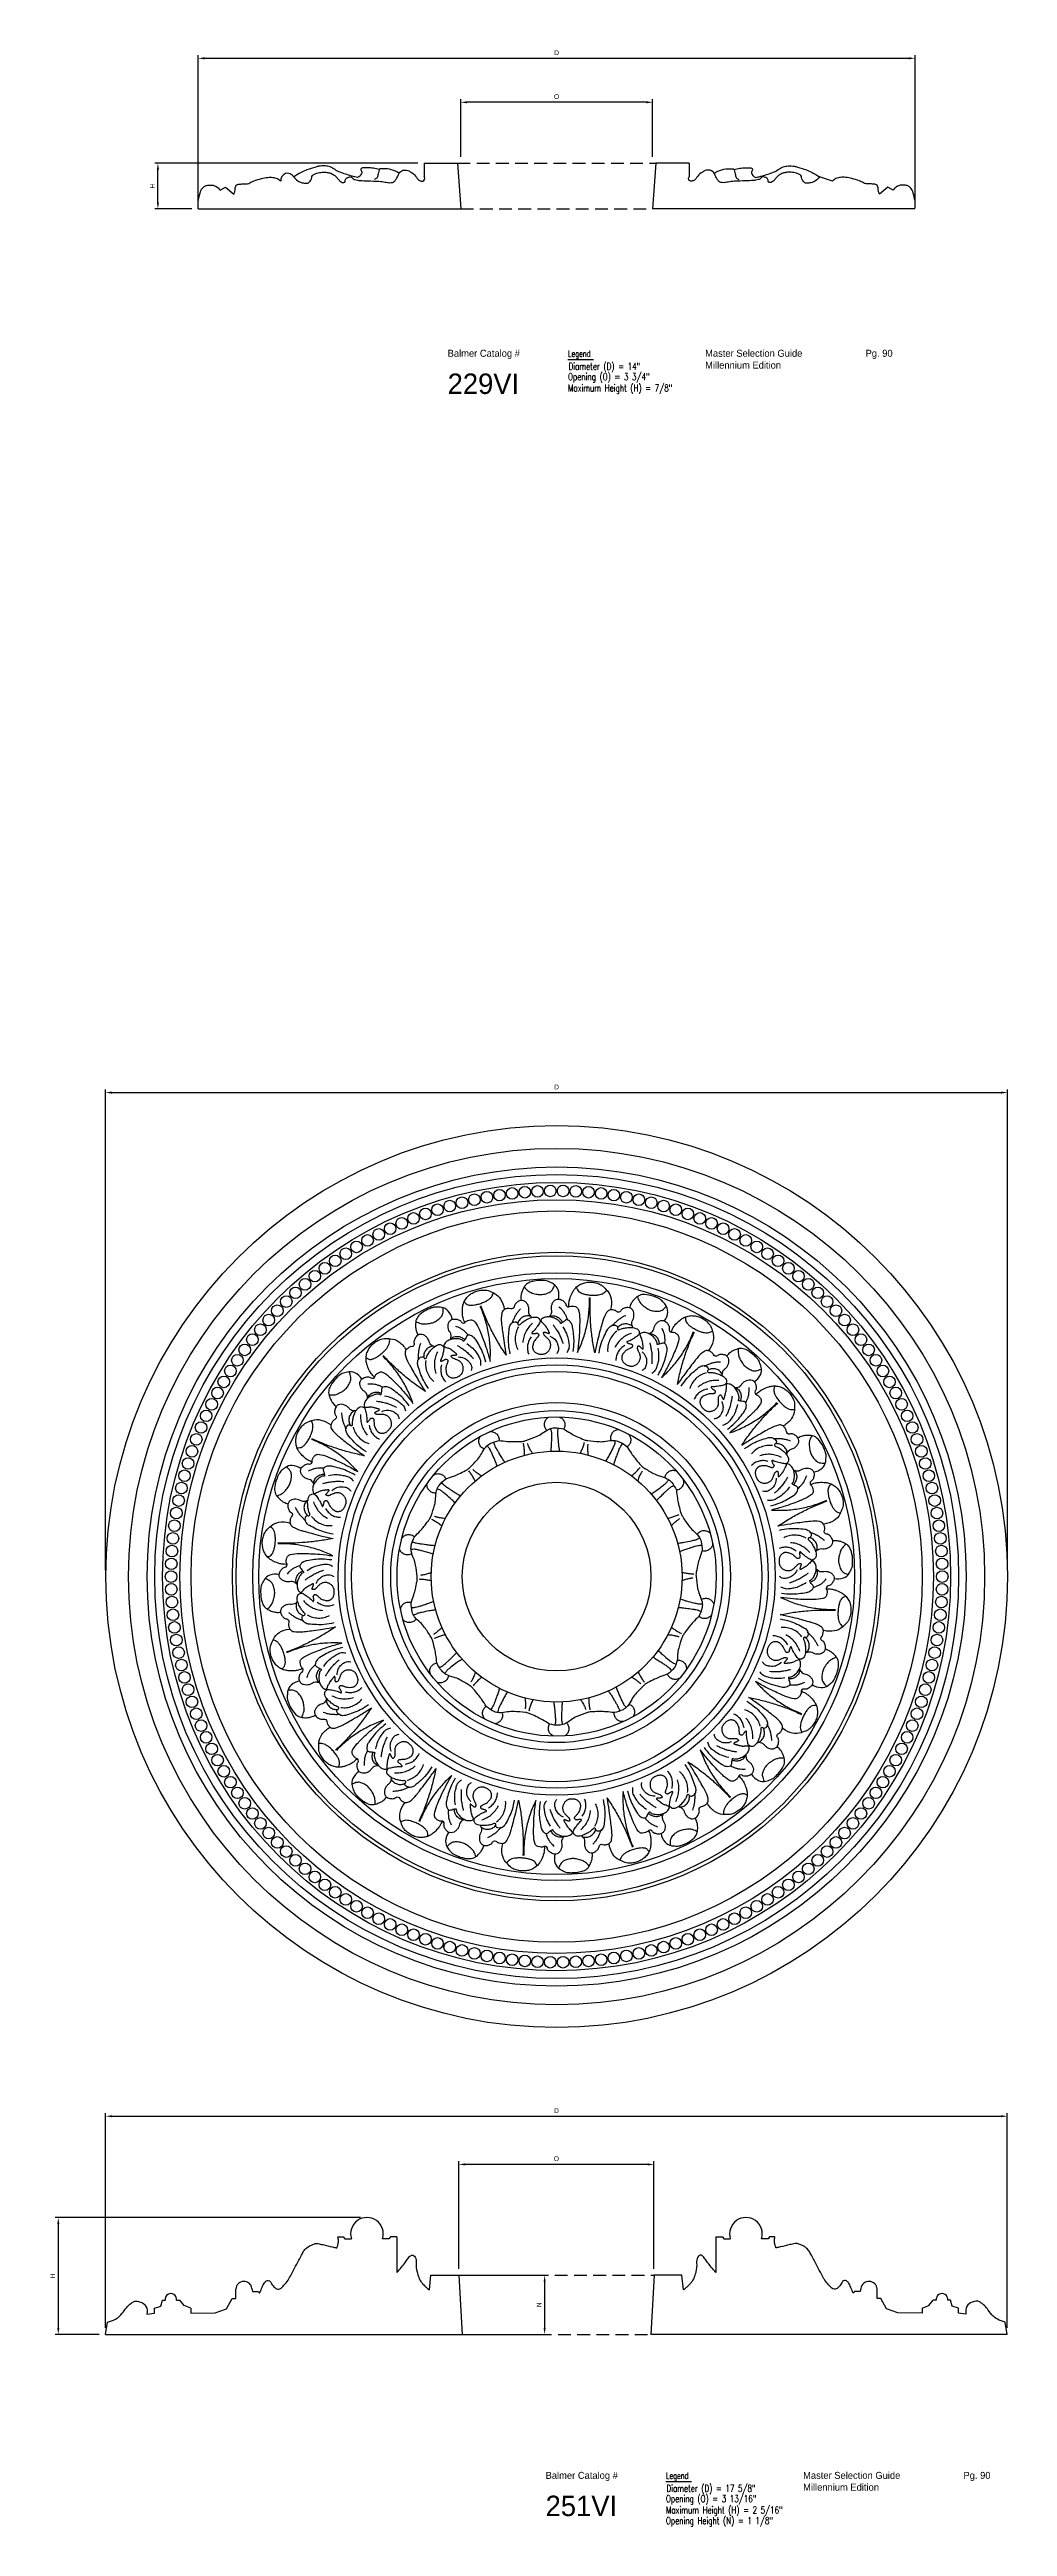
# Model space of a CAD drawing. Header units: millimetres. Extents: x 96 to 279, y 61 to 183.
# Drawn here: x 101.86 to 120.59, y 60.97 to 109.36 of the extents above; entities that cross this region are included whole.
import ezdxf

# ---------------------------------------------------------------- set-up
doc = ezdxf.new("R2010")
doc.units = ezdxf.units.MM
doc.linetypes.add('HIDDEN', pattern=[0.375, 0.25, -0.125])
doc.layers.add('DIMENSIONS', color=4, linetype='Continuous')
doc.layers.add('PART', color=7, linetype='Continuous')
doc.styles.add('GENERLNARROW', font='ROMANS.shx', dxfattribs={"width": 0.75, "height": 0.068359})
doc.styles.add('ROMANS', font='TXT')
doc.styles.get("Standard").update_dxf_attribs({"font": 'arial.ttf'})
doc.dimstyles.new('BALMER1', dxfattribs={"dimscale": 0, "dimtxt": 0.09375, "dimasz": 0.125, "dimexe": 0.0625, "dimexo": 0.125, "dimgap": 0.0625, "dimtad": 1, "dimdec": 4, "dimlfac": -1, "dimzin": 3, "dimdsep": 46, "dimlunit": 4, "dimtxsty": 'Standard', "dimcen": 0.0625, "dimdle": 0.0625, "dimclrd": 256, "dimclre": 256, "dimclrt": 256, "dimadec": 0, "dimazin": 0, "dimtfac": 0.75, "dimtdec": 4, "dimtix": 1, "dimtmove": 2, "dimatfit": 3, "dimfxl": 1, "dimtolj": 1, "dimtzin": 3, "dimarcsym": 0})

# ---------------------------------------------------------------- blocks, each defined once
blk = doc.blocks.new('BALMERLEGEND')
at = {"layer": 'DIMENSIONS', "color": 7}
blk.add_line((2.375, 1.034), (2.876, 1.034), dxfattribs=at)
at = {"layer": 'DIMENSIONS', "color": 7, "style": 'ROMANS'}
for s, p in [('Balmer Catalog #', (0.023, 1.086)), ('Master Selection Guide', (5.055, 1.086)), ('Millennium Edition', (5.055, 0.855))]:
    blk.add_text(s, height=0.1367, dxfattribs=at).set_placement(p)
at = {"layer": 'DIMENSIONS', "color": 7, "style": 'GENERLNARROW', "width": 0.75}
blk.add_text('Legend', height=0.125, dxfattribs=at).set_placement((2.375, 1.085))
for tag, p in [('DIMENSION1', (2.386, 0.833)), ('DIMENSION2', (2.375, 0.63)), ('DIMENSION3', (2.375, 0.41)), ('EXTRA', (2.375, 0.202)), ('EXTRA', (2.375, -0.006))]:
    blk.add_attdef(tag, p, '', height=0.137, dxfattribs=at)
at = {"layer": 'DIMENSIONS', "color": 7, "style": 'ROMANS'}
for tag, p, height in [('PAGE#', (8.19, 1.086), 0.137), ('CATALOG#', (0.023, 0.359), 0.4)]:
    blk.add_attdef(tag, p, '', height=height, dxfattribs=at)
blk = doc.blocks.new('*D138')
at = {"layer": 'Defpoints', "color": 0, "transparency": 16777216}
for p in [(118.779, 109.186), (104.772, 106.243), (118.779, 106.243)]:
    blk.add_point(p, dxfattribs=at)
at = {"layer": 'DIMENSIONS', "lineweight": -2, "transparency": 16777216}
for p, q in [((104.772, 106.368), (104.772, 109.249)), ((104.897, 109.186), (118.654, 109.186)), ((118.779, 106.368), (118.779, 109.249))]:
    blk.add_line(p, q, dxfattribs=at)
at = {"layer": 'DIMENSIONS', "transparency": 16777216}
for points in [[(104.897, 109.207), (104.897, 109.165), (104.772, 109.186)], [(118.654, 109.207), (118.654, 109.165), (118.779, 109.186)]]:
    blk.add_solid(points, dxfattribs=at)
at = {"layer": 'DIMENSIONS', "transparency": 16777216, "insert": (111.775, 109.296), "char_height": 0.0938, "attachment_point": 5}
blk.add_mtext('\\A1;D', dxfattribs=at)
blk = doc.blocks.new('*D140')
at = {"layer": 'Defpoints', "color": 0, "transparency": 16777216}
for p in [(103.983, 107.137), (109.185, 107.137), (104.772, 106.243)]:
    blk.add_point(p, dxfattribs=at)
at = {"layer": 'DIMENSIONS', "lineweight": -2, "transparency": 16777216}
for p, q in [((109.06, 107.137), (103.921, 107.137)), ((103.983, 106.368), (103.983, 107.012)), ((104.647, 106.243), (103.921, 106.243))]:
    blk.add_line(p, q, dxfattribs=at)
at = {"layer": 'DIMENSIONS', "transparency": 16777216}
for points in [[(103.963, 107.012), (104.004, 107.012), (103.983, 107.137)], [(103.963, 106.368), (104.004, 106.368), (103.983, 106.243)]]:
    blk.add_solid(points, dxfattribs=at)
at = {"layer": 'DIMENSIONS', "transparency": 16777216, "insert": (103.874, 106.69), "char_height": 0.0938, "attachment_point": 5, "rotation": 90}
blk.add_mtext('\\A1;H', dxfattribs=at)
blk = doc.blocks.new('*D141')
at = {"layer": 'Defpoints', "color": 0, "transparency": 16777216}
for p in [(109.9, 108.327), (109.9, 107.137), (113.65, 107.137)]:
    blk.add_point(p, dxfattribs=at)
at = {"layer": 'DIMENSIONS', "lineweight": -2, "transparency": 16777216}
for p, q in [((109.9, 107.262), (109.9, 108.39)), ((113.525, 108.327), (110.025, 108.327)), ((113.65, 107.262), (113.65, 108.39))]:
    blk.add_line(p, q, dxfattribs=at)
at = {"layer": 'DIMENSIONS', "transparency": 16777216}
for points in [[(110.025, 108.348), (110.025, 108.306), (109.9, 108.327)], [(113.525, 108.348), (113.525, 108.306), (113.65, 108.327)]]:
    blk.add_solid(points, dxfattribs=at)
at = {"layer": 'DIMENSIONS', "transparency": 16777216, "insert": (111.775, 108.438), "char_height": 0.0938, "attachment_point": 5}
blk.add_mtext('\\A1;O', dxfattribs=at)
blk = doc.blocks.new('*D155')
at = {"layer": 'Defpoints', "color": 0, "transparency": 16777216}
for p in [(109.863, 65.872), (109.927, 64.718), (111.541, 64.718)]:
    blk.add_point(p, dxfattribs=at)
at = {"layer": 'DIMENSIONS', "lineweight": -2, "transparency": 16777216}
for p, q in [((109.988, 65.872), (111.603, 65.872)), ((111.541, 65.747), (111.541, 64.843)), ((110.052, 64.718), (111.603, 64.718))]:
    blk.add_line(p, q, dxfattribs=at)
at = {"layer": 'DIMENSIONS', "transparency": 16777216}
for points in [[(111.52, 65.747), (111.561, 65.747), (111.541, 65.872)], [(111.52, 64.843), (111.561, 64.843), (111.541, 64.718)]]:
    blk.add_solid(points, dxfattribs=at)
at = {"layer": 'DIMENSIONS', "transparency": 16777216, "insert": (111.431, 65.295), "char_height": 0.0938, "attachment_point": 5, "rotation": 90}
blk.add_mtext('\\A1;N', dxfattribs=at)
blk = doc.blocks.new('*D156')
at = {"layer": 'Defpoints', "color": 0, "transparency": 16777216}
for p in [(108.068, 67), (102.036, 64.718), (102.961, 64.718)]:
    blk.add_point(p, dxfattribs=at)
at = {"layer": 'DIMENSIONS', "lineweight": -2, "transparency": 16777216}
for p, q in [((107.943, 67), (101.973, 67)), ((102.036, 66.875), (102.036, 64.843)), ((102.836, 64.718), (101.973, 64.718))]:
    blk.add_line(p, q, dxfattribs=at)
at = {"layer": 'DIMENSIONS', "transparency": 16777216}
for points in [[(102.015, 66.875), (102.057, 66.875), (102.036, 67)], [(102.015, 64.843), (102.057, 64.843), (102.036, 64.718)]]:
    blk.add_solid(points, dxfattribs=at)
at = {"layer": 'DIMENSIONS', "transparency": 16777216, "insert": (101.926, 65.859), "char_height": 0.0938, "attachment_point": 5, "rotation": 90}
blk.add_mtext('\\A1;H', dxfattribs=at)
blk = doc.blocks.new('*D157')
at = {"layer": 'Defpoints', "color": 0, "transparency": 16777216}
for p in [(109.865, 68.038), (109.865, 65.872), (113.677, 65.872)]:
    blk.add_point(p, dxfattribs=at)
at = {"layer": 'DIMENSIONS', "lineweight": -2, "transparency": 16777216}
for p, q in [((109.865, 65.997), (109.865, 68.1)), ((113.552, 68.038), (109.99, 68.038)), ((113.677, 65.997), (113.677, 68.1))]:
    blk.add_line(p, q, dxfattribs=at)
at = {"layer": 'DIMENSIONS', "transparency": 16777216}
for points in [[(109.99, 68.059), (109.99, 68.017), (109.865, 68.038)], [(113.552, 68.059), (113.552, 68.017), (113.677, 68.038)]]:
    blk.add_solid(points, dxfattribs=at)
at = {"layer": 'DIMENSIONS', "transparency": 16777216, "insert": (111.771, 68.149), "char_height": 0.0938, "attachment_point": 5}
blk.add_mtext('\\A1;O', dxfattribs=at)
blk = doc.blocks.new('*D158')
at = {"layer": 'Defpoints', "color": 0, "transparency": 16777216}
for p in [(120.582, 68.98), (102.961, 64.718), (120.582, 64.718)]:
    blk.add_point(p, dxfattribs=at)
at = {"layer": 'DIMENSIONS', "lineweight": -2, "transparency": 16777216}
for p, q in [((102.961, 64.843), (102.961, 69.042)), ((103.086, 68.98), (120.457, 68.98)), ((120.582, 64.843), (120.582, 69.042))]:
    blk.add_line(p, q, dxfattribs=at)
at = {"layer": 'DIMENSIONS', "transparency": 16777216}
for points in [[(103.086, 69.001), (103.086, 68.959), (102.961, 68.98)], [(120.457, 69.001), (120.457, 68.959), (120.582, 68.98)]]:
    blk.add_solid(points, dxfattribs=at)
at = {"layer": 'DIMENSIONS', "transparency": 16777216, "insert": (111.771, 69.089), "char_height": 0.0938, "attachment_point": 5}
blk.add_mtext('\\A1;D', dxfattribs=at)
blk = doc.blocks.new('*D159')
at = {"layer": 'Defpoints', "color": 0, "transparency": 16777216}
for p in [(120.586, 88.979), (102.961, 79.523), (120.586, 79.523)]:
    blk.add_point(p, dxfattribs=at)
at = {"layer": 'DIMENSIONS', "lineweight": -2, "transparency": 16777216}
for p, q in [((102.961, 79.648), (102.961, 89.041)), ((120.586, 79.648), (120.586, 89.041)), ((103.086, 88.979), (120.461, 88.979))]:
    blk.add_line(p, q, dxfattribs=at)
at = {"layer": 'DIMENSIONS', "transparency": 16777216}
for points in [[(103.086, 89), (103.086, 88.958), (102.961, 88.979)], [(120.461, 89), (120.461, 88.958), (120.586, 88.979)]]:
    blk.add_solid(points, dxfattribs=at)
at = {"layer": 'DIMENSIONS', "transparency": 16777216, "insert": (111.773, 89.088), "char_height": 0.0938, "attachment_point": 5}
blk.add_mtext('\\A1;D', dxfattribs=at)
blk = doc.blocks.new('BALMERREPEAT251VIA')
at = {"layer": 'PART', "flags": 128}
for points in [[(-2.78, 0.778, 0.014707), (-2.668, 0.891, 0.020283), (-2.593, 0.979, 0.003895), (-2.506, 1.092, 0.016499), (-2.486, 1.12, 0.059356), (-2.453, 1.186, 0.019808), (-2.385, 1.398, 0.058112), (-2.365, 1.525, -0.047689), (-2.345, 1.68, -0.10949), (-2.297, 1.78, -0.065713), (-2.167, 1.907)], [(-2.244, 0.988, 0.017731), (-2.308, 1.036, 0.017731), (-2.375, 1.079, 0.008373), (-2.408, 1.098, 0.008373), (-2.441, 1.116)], [(-2.174, 1.135, -0.020634), (-2.232, 1.138, -0.028799), (-2.273, 1.145, -0.000625), (-2.312, 1.154, -0.010478), (-2.315, 1.154, -0.002293), (-2.319, 1.155, -0.000341), (-2.348, 1.163, -0.007633), (-2.361, 1.167, -0.004251), (-2.385, 1.175)], [(-2.836, 0.445, -0.115613), (-2.907, 0.424, -0.115613), (-2.979, 0.437, -0.110923), (-3.037, 0.478, -0.110923), (-3.071, 0.539)], [(-3.028, 0.742, -0.11744), (-2.978, 0.796, -0.11744), (-2.909, 0.821, -0.111345), (-2.84, 0.814, -0.111345), (-2.78, 0.778)], [(-2.413, 0.437, 0.006511), (-2.494, 0.464, 0.01252), (-2.537, 0.477, 0.005264), (-2.679, 0.513, 0.009728), (-2.757, 0.531, 0.051679), (-2.777, 0.533, 0.016669), (-2.841, 0.53)], [(-2.377, 0.602, -0.004813), (-2.45, 0.608, -0.009303), (-2.487, 0.612, -0.00006), (-2.58, 0.624, -0.00053), (-2.59, 0.626, -0.001183), (-2.654, 0.634, -0.002045), (-2.691, 0.639, -0.019534), (-2.696, 0.64, -0.001852), (-2.747, 0.652, -0.026932), (-2.773, 0.659, -0.015994), (-2.815, 0.676)]]:
    blk.add_lwpolyline(points, format="xyb", dxfattribs=at)
blk = doc.blocks.new('BALMERREPEAT251VIB')
at = {"layer": 'PART', "flags": 128}
for points in [[(-4.994, 2.108, 0.142713), (-5.167, 2.17, 0.179012), (-5.308, 2.127, 0.029411), (-5.387, 2.06, 0.064986), (-5.417, 2.023, 0.032019), (-5.446, 1.968, 0.022236), (-5.479, 1.883, 0.069657), (-5.511, 1.719, 0.114119), (-5.493, 1.618, 0.071528), (-5.463, 1.569, 0.039608), (-5.392, 1.495, 0.059062), (-5.332, 1.454, 0.049327), (-5.251, 1.421)], [(-5.471, 1.578, 0.057365), (-5.375, 1.617, 0.081266), (-5.317, 1.662, 0.034716), (-5.254, 1.741, 0.04342), (-5.214, 1.81, 0.06659), (-5.19, 1.891, 0.055556), (-5.184, 1.992, 0.126598), (-5.206, 2.061, 0.08764), (-5.275, 2.138)], [(-4.558, 2.116, 0.013222), (-4.605, 2.118, 0.021961), (-4.634, 2.118, 0.004236), (-4.697, 2.113, 0.021705), (-4.709, 2.112, 0.027847), (-4.721, 2.109, 0.005462), (-4.78, 2.091, 0.028345), (-4.807, 2.081, 0.017062), (-4.85, 2.06)], [(-3.938, 1.982, 0.03069), (-4.107, 2.069, 0.039499), (-4.246, 2.118, 0.007638), (-4.391, 2.155, 0.036101), (-4.422, 2.159, 0.056565), (-4.461, 2.158, 0.049189), (-4.505, 2.148, 0.121429), (-4.554, 2.116, 0.227231), (-4.563, 2.085, 0.053239), (-4.554, 2.051, -0.03954), (-4.541, 2.005, -0.00827), (-4.536, 1.976, -0.041851), (-4.536, 1.971, -0.489235), (-4.547, 1.962, 0.160207), (-4.582, 1.96, 0.073653), (-4.645, 1.923, 0.055343), (-4.713, 1.854, 0.084572), (-4.757, 1.773, 0.097829), (-4.768, 1.695, 0.082351), (-4.758, 1.651, 0.119166), (-4.74, 1.625, 0.270054), (-4.733, 1.624, 0.020518), (-4.651, 1.657)], [(-4.751, 1.812, -0.105451), (-4.73, 1.892, -0.105451), (-4.677, 1.956, -0.093968), (-4.612, 1.991, -0.093968), (-4.539, 2)], [(-4.46, 1.977, -0.046186), (-4.314, 1.993, -0.056816), (-4.196, 1.982, -0.012858), (-4.109, 1.961, -0.025427), (-4.066, 1.947, -0.090813), (-4.023, 1.921, -0.056836), (-3.969, 1.861)], [(-4.857, 1.494, -0.074464), (-4.917, 1.47, -0.105914), (-4.963, 1.469, -0.08971), (-5.015, 1.489, 0.093928), (-5.065, 1.507, 0.060943), (-5.125, 1.51, 0.067137), (-5.178, 1.499, 0.124301), (-5.226, 1.467, 0.126167), (-5.253, 1.416, 0.092336), (-5.255, 1.371, 0.060265), (-5.237, 1.304, 0.186962), (-5.19, 1.253, -0.286624), (-5.165, 1.212, -0.189233), (-5.179, 1.174, 0.134896), (-5.205, 1.124, 0.052447), (-5.212, 1.064, 0.09361), (-5.206, 1.03, 0.165622), (-5.159, 0.974, 0.066186), (-4.995, 0.902, 0.002103), (-4.933, 0.884, 0.000939), (-4.794, 0.846, 0.007244), (-4.613, 0.799, 0.005524), (-4.374, 0.744)], [(-4.887, 1.482, 0.102886), (-4.928, 1.411, 0.102886), (-4.937, 1.33, 0.098225), (-4.915, 1.255, 0.098225), (-4.866, 1.195)], [(-4.368, 0.828, -0.032351), (-4.555, 0.872, -0.040414), (-4.697, 0.929, -0.009263), (-4.833, 0.999, -0.042984), (-4.86, 1.017, -0.068053), (-4.888, 1.047, -0.061275), (-4.91, 1.086, -0.124555), (-4.915, 1.124, -0.095603), (-4.901, 1.171, -0.386533), (-4.853, 1.188, 0.567716), (-4.821, 1.212, 0.101051), (-4.831, 1.243, -0.067534), (-4.848, 1.289, -0.032136), (-4.862, 1.368, -0.028528), (-4.866, 1.459, -0.122244), (-4.837, 1.571, -0.218496), (-4.783, 1.611, -0.094946), (-4.737, 1.612, -0.184108), (-4.717, 1.6, -0.016322), (-4.689, 1.564, -0.015573), (-4.663, 1.524, -0.001051), (-4.662, 1.522, -0.000763), (-4.661, 1.52)], [(-4.752, 1.46, 0.050103), (-4.709, 1.361, 0.050103), (-4.648, 1.272, 0.051086), (-4.569, 1.196, 0.051086), (-4.476, 1.138)], [(-4.661, 1.52, -0.023141), (-4.63, 1.473, -0.025997), (-4.607, 1.428, -0.041898), (-4.592, 1.386, 0.13948), (-4.585, 1.375, 0.083243), (-4.581, 1.372, 0.152519), (-4.578, 1.372, 0.118852), (-4.575, 1.373, 0.059915), (-4.57, 1.377, 0.049687), (-4.561, 1.391, 0.052427), (-4.556, 1.406, 0.002962), (-4.552, 1.418, 0.001722), (-4.547, 1.439, 0.008552), (-4.544, 1.454, -0.010815), (-4.541, 1.465, -0.170155), (-4.536, 1.472, -0.072499), (-4.519, 1.481, -0.075776), (-4.504, 1.484, -0.114932), (-4.493, 1.482, -0.072253), (-4.481, 1.475, -0.09567), (-4.475, 1.466, -0.005348), (-4.47, 1.457, -0.003142), (-4.462, 1.441, -0.00999), (-4.449, 1.414, 0.010147), (-4.436, 1.387, 0.071973), (-4.414, 1.354, 0.042093), (-4.365, 1.308, 0.022432), (-4.333, 1.286, 0.058061), (-4.32, 1.28, 0.024216), (-4.306, 1.275, 0.027792), (-4.294, 1.273, 0.025488), (-4.283, 1.272, 0.015884), (-4.266, 1.272, 0.057887), (-4.242, 1.276, 0.04687), (-4.213, 1.287, 0.051168), (-4.189, 1.302, 0.05472), (-4.17, 1.32, 0.027233), (-4.152, 1.344, 0.034316), (-4.14, 1.365, 0.013931), (-4.127, 1.395, 0.021511), (-4.12, 1.415, 0.011788), (-4.115, 1.43, 0.017409), (-4.113, 1.44, 0.035588), (-4.112, 1.449, 0.016552), (-4.112, 1.468, 0.050742), (-4.114, 1.491, 0.036757), (-4.124, 1.522, 0.042255), (-4.136, 1.547, 0.039104), (-4.153, 1.571, 0.037042), (-4.173, 1.591, 0.036506), (-4.195, 1.609, 0.039206), (-4.22, 1.622, 0.041423), (-4.245, 1.631, 0.042745), (-4.274, 1.636, 0.051949), (-4.298, 1.636, 0.028743), (-4.33, 1.631, 0.042123), (-4.351, 1.624, 0.006591), (-4.373, 1.614, -0.005204), (-4.4, 1.602, -0.004601), (-4.435, 1.587, -0.011016), (-4.449, 1.582, -0.085364), (-4.458, 1.58, -0.035947), (-4.479, 1.582, -0.057622), (-4.497, 1.586, -0.120743), (-4.504, 1.591, -0.069853), (-4.507, 1.596, -0.107342), (-4.508, 1.599, -0.067333), (-4.507, 1.604, -0.067762), (-4.505, 1.609, -0.030813), (-4.499, 1.618, -0.017606), (-4.487, 1.633, -0.014464), (-4.476, 1.645, 0.012412), (-4.463, 1.659, 0.02971), (-4.45, 1.674, 0.071596), (-4.447, 1.682, 0.114329), (-4.446, 1.686, 0.151271), (-4.448, 1.689, 0.10946), (-4.451, 1.691, 0.074283), (-4.456, 1.692, 0.031923), (-4.469, 1.693, 0.026836), (-4.485, 1.691, 0.001597), (-4.502, 1.689, -0.004517), (-4.52, 1.687, -0.000744), (-4.534, 1.685, 0.000308), (-4.548, 1.683, 0.005404), (-4.556, 1.682, 0.001015), (-4.598, 1.676, 0.050116), (-4.617, 1.671, 0.026646), (-4.651, 1.657)], [(-4.567, 1.819, -0.008301), (-4.502, 1.835, -0.014713), (-4.465, 1.842, -0.001825), (-4.376, 1.857, -0.013261), (-4.364, 1.859, -0.018091), (-4.351, 1.86, -0.002496), (-4.261, 1.862, -0.020134), (-4.223, 1.862, -0.011358), (-4.157, 1.857)], [(-4.393, 1.674, -0.096914), (-4.298, 1.739, -0.114043), (-4.202, 1.756, -0.029916), (-4.138, 1.749, -0.049961), (-4.1, 1.738, -0.096057), (-4.061, 1.714, -0.073823), (-4.024, 1.666)], [(-5.262, 0.239, -0.042353), (-5.369, 0.244, -0.05934), (-5.443, 0.262, -0.025898), (-5.553, 0.31, -0.047216), (-5.609, 0.345, -0.065425), (-5.672, 0.408, -0.061434), (-5.72, 0.489, -0.059748), (-5.745, 0.574, -0.053031), (-5.752, 0.672, -0.054607), (-5.738, 0.764, -0.050327), (-5.703, 0.857, -0.070551), (-5.673, 0.902, -0.029685), (-5.581, 0.991, -0.136633), (-5.427, 1.063, -0.112203), (-5.22, 1.052)], [(-5.655, 0.388, 0.087997), (-5.599, 0.407, 0.118931), (-5.566, 0.436, 0.018956), (-5.546, 0.468, 0.035825), (-5.537, 0.486, 0.037782), (-5.518, 0.546, 0.028641), (-5.503, 0.628, 0.02608), (-5.497, 0.718, 0.030262), (-5.5, 0.795, 0.028157), (-5.504, 0.82, 0.012948), (-5.517, 0.873, 0.09652), (-5.542, 0.924, 0.068736), (-5.598, 0.98)], [(-4.899, 1.088, -0.010031), (-4.939, 1.123, -0.017342), (-4.961, 1.145, -0.002605), (-5.01, 1.198, -0.016019), (-5.018, 1.206, -0.022153), (-5.024, 1.216, -0.003616), (-5.064, 1.275, -0.024097), (-5.079, 1.302, -0.013935), (-5.103, 1.35)], [(-4.792, 1.175, 0.064503), (-4.712, 1.093, 0.064503), (-4.614, 1.034, 0.064565), (-4.503, 1.001, 0.064565), (-4.389, 0.998)], [(-4.515, 1.331, 0.06799), (-4.462, 1.259, 0.06799), (-4.392, 1.203, 0.066738), (-4.311, 1.169, 0.066738), (-4.224, 1.158)], [(-4.37, 0.746, -0.015848), (-4.638, 0.698, -0.015848), (-4.908, 0.668, -0.015858), (-5.179, 0.654, -0.015858), (-5.451, 0.658)], [(-4.377, 0.406, 0.030758), (-4.631, 0.513, 0.030758), (-4.897, 0.589, 0.030865), (-5.17, 0.632, 0.030865), (-5.447, 0.641)], [(-5.073, -0.152, 0.072839), (-5.123, -0.112, 0.102279), (-5.166, -0.097, 0.091609), (-5.222, -0.1, -0.096946), (-5.276, -0.102, -0.06437), (-5.332, -0.085, -0.069294), (-5.379, -0.057, -0.122885), (-5.414, -0.01, -0.128921), (-5.422, 0.046, -0.089887), (-5.409, 0.089, -0.057469), (-5.37, 0.147, -0.179849), (-5.309, 0.181, 0.279358), (-5.273, 0.211, 0.203138), (-5.276, 0.252, -0.143342), (-5.286, 0.308, -0.052452), (-5.274, 0.367, -0.101232), (-5.259, 0.395, -0.157563), (-5.203, 0.429, -0.058059), (-5.03, 0.45, -0.004881), (-4.962, 0.45, -0.002172), (-4.812, 0.447, -0.017504), (-4.625, 0.436, -0.013126), (-4.377, 0.406)]]:
    blk.add_lwpolyline(points, format="xyb", dxfattribs=at)

msp = doc.modelspace()

# ---------------------------------------------------------------- linework, layer by layer
for p, q in [((109.18511, 107.13659), (109.83798, 107.13659)), ((109.18511, 107.13659), (109.18511, 106.87175)), ((109.83798, 107.13659), (109.90048, 106.24274)), ((113.71298, 107.13659), (113.65048, 106.24274)), ((114.36585, 107.13659), (113.71298, 107.13659)), ((114.36585, 107.13659), (114.36585, 106.87175)), ((105.20152, 106.6076), (105.30408, 106.67108)), ((105.30408, 106.67108), (105.46721, 106.53175)), ((118.24688, 106.67108), (118.08375, 106.53175)), ((118.34944, 106.6076), (118.24688, 106.67108)), ((104.7724, 106.24274), (109.90048, 106.24274)), ((118.77856, 106.24274), (113.65048, 106.24274)), ((107.50083, 66.62088), (107.60426, 66.62088)), ((107.60426, 66.62088), (107.63582, 66.58578)), ((107.63582, 66.58578), (107.76379, 66.58578)), ((108.49681, 66.58578), (108.37293, 66.58578)), ((108.52836, 66.62088), (108.49681, 66.58578)), ((108.65322, 66.62088), (108.52836, 66.62088)), ((108.65322, 66.62088), (108.65322, 65.92358)), ((114.88926, 66.62088), (114.88926, 65.92358)), ((114.88926, 66.62088), (115.01411, 66.62088)), ((115.01411, 66.62088), (115.04567, 66.58578)), ((115.04567, 66.58578), (115.16955, 66.58578)), ((115.90666, 66.58578), (115.77868, 66.58578)), ((115.93821, 66.62088), (115.90666, 66.58578)), ((116.04165, 66.62088), (115.93821, 66.62088)), ((109.28853, 65.58527), (109.31906, 65.8721)), ((109.31906, 65.8721), (109.86499, 65.8721)), ((109.86325, 65.8721), (109.92749, 64.71802)), ((113.67923, 65.8721), (113.61499, 64.71802)), ((114.22341, 65.8721), (113.67749, 65.8721)), ((114.25395, 65.58527), (114.22341, 65.8721)), ((104.07151, 65.38457), (104.12251, 65.38457)), ((104.34928, 65.38457), (104.40861, 65.38457)), ((105.4348, 65.41738), (105.50551, 65.41738)), ((105.50551, 65.41738), (105.50551, 65.60029)), ((105.82008, 65.612), (105.83468, 65.5565)), ((105.83468, 65.5565), (105.94916, 65.5565)), ((117.7078, 65.5565), (117.59331, 65.5565)), ((117.72239, 65.612), (117.7078, 65.5565)), ((118.03696, 65.41738), (118.03696, 65.60029)), ((118.10768, 65.41738), (118.03696, 65.41738)), ((119.19319, 65.38457), (119.13387, 65.38457)), ((119.47096, 65.38457), (119.41996, 65.38457)), ((102.96086, 64.71802), (103.00043, 64.95571)), ((103.76858, 65.11448), (103.91683, 65.13536)), ((103.91683, 65.13536), (103.91683, 65.22995)), ((104.62647, 65.22995), (104.62647, 65.13536)), ((118.916, 65.22995), (118.916, 65.13536)), ((119.62565, 65.13536), (119.62565, 65.22995)), ((119.7739, 65.11448), (119.62565, 65.13536)), ((120.58162, 64.71802), (120.54205, 64.95571)), ((102.96086, 64.71802), (109.92749, 64.71802)), ((120.58162, 64.71802), (113.61499, 64.71802))]:
    msp.add_line(p, q)
at = {"linetype": 'HIDDEN'}
for p, q in [((109.83798, 107.13659), (113.71298, 107.13659)), ((109.90048, 106.24274), (113.65048, 106.24274)), ((109.86499, 65.8721), (113.67749, 65.8721)), ((109.92749, 64.71802), (113.61499, 64.71802))]:
    msp.add_line(p, q, dxfattribs=at)
at = {"flags": 128}
for points in [[(108.30795, 107.01309, 0.0308991), (108.19524, 107.03678, 0.03093698), (108.08061, 107.04639, 0.01523699), (107.98957, 107.04559, 0.06054386), (107.96687, 107.04192, 0.55587021), (107.95409, 106.99662, -0.32526839), (107.9616, 106.92908, -0.08738356), (107.91281, 106.87028, -0.20476798), (107.8806, 106.86031, -0.02845919), (107.8344, 106.86781, -0.01861494), (107.76518, 106.88586, -0.00724686), (107.6485, 106.92281, -0.00822444), (107.54674, 106.95854, -0.06437003), (107.44586, 107.0114, 0.06577297), (107.34698, 107.06287, 0.07165496), (107.24968, 107.08314, 0.05939618), (107.13016, 107.07641, 0.03075667), (107.06739, 107.06129, 0.01082026), (106.89329, 107.00369, 0.03599324), (106.78377, 106.95568, 0.02522864), (106.63714, 106.86867)], [(106.63714, 106.86867, 0.08539888), (106.71517, 106.79419, 0.09421963), (106.80522, 106.7557, 0.03488091), (106.88584, 106.74383, 0.11716252), (106.9101, 106.74766, 0.08792983), (106.9389, 106.76594, 0.05918842), (106.97187, 106.80415, 0.14706702), (106.98803, 106.85614, -0.18867352), (107.00408, 106.89606, -0.08203132), (107.03212, 106.91745, -0.04915206), (107.08632, 106.93972, -0.05159431), (107.19211, 106.9599, -0.05882551), (107.2866, 106.95687, -0.02521365), (107.34976, 106.94406, -0.05407925), (107.37796, 106.93349, -0.03834024), (107.41086, 106.91363, -0.0216085), (107.46455, 106.8717, -0.06152628), (107.50489, 106.82766, 0.06125451), (107.54539, 106.78341, 0.08825767), (107.5817, 106.76207, 0.11732643), (107.61333, 106.7582, 0.37930608), (107.64072, 106.78858, -0.24242884), (107.6683, 106.841, -0.05710565), (107.71444, 106.866, -0.1229451), (107.73887, 106.86939, -0.19700546), (107.7826, 106.84574, 0.16945902), (107.83141, 106.81587, 0.01103775), (107.88913, 106.8047, 0.01651319), (107.92806, 106.79936, 0.02503582), (108.08522, 106.79101, -0.01807268), (108.30302, 106.78248, -0.02853526), (108.42143, 106.76671, 0.0369187), (108.5132, 106.75605, 0.07143318), (108.56984, 106.76178, 0.1164471), (108.60115, 106.7779, 0.05536671), (108.62038, 106.79842, 0.02579967), (108.65393, 106.84842, 0.04210499), (108.67732, 106.89622, -0.04685836), (108.69875, 106.93899, -0.08559224), (108.73112, 106.97523, -0.08895958), (108.77231, 106.99739, -0.09350069), (108.81758, 107.0033, -0.07951841), (108.86988, 106.99185, -0.03161589), (108.8994, 106.97804, -0.01674031), (108.95233, 106.94674, -0.1216103), (109.03443, 106.86057, 0.15089159), (109.10503, 106.79452, 0.07832387), (109.13458, 106.7855, 0.088639), (109.16191, 106.78651, 0.27981247), (109.19529, 106.8182, 0.2307754), (109.18511, 106.87175)], [(108.69766, 106.93735, 0.07948927), (108.54955, 107.00828, 0.08083862), (108.38933, 107.02868, 0.01671807), (108.3197, 107.02393, 0.23789868), (108.31533, 107.02114, 0.05291863), (108.30887, 107.00703, 0.01437791), (108.29232, 106.95252, 0.02411058), (108.28239, 106.90768, -0.02808701), (108.27356, 106.86924, -0.14626325), (108.2583, 106.84555, -0.07711713), (108.21353, 106.81785)], [(116.91382, 106.86867, -0.08539888), (116.83579, 106.79419, -0.09421963), (116.74574, 106.7557, -0.03488091), (116.66512, 106.74383, -0.11716252), (116.64086, 106.74766, -0.08792983), (116.61205, 106.76594, -0.05918842), (116.57909, 106.80415, -0.14706702), (116.56293, 106.85614, 0.18867352), (116.54688, 106.89606, 0.08203132), (116.51884, 106.91745, 0.04915206), (116.46464, 106.93972, 0.05159431), (116.35885, 106.9599, 0.05882551), (116.26436, 106.95687, 0.02521365), (116.2012, 106.94406, 0.05407925), (116.173, 106.93349, 0.03834024), (116.1401, 106.91363, 0.0216085), (116.08641, 106.8717, 0.06152628), (116.04607, 106.82766, -0.0612545), (116.00557, 106.78341, -0.08825767), (115.96926, 106.76207, -0.11732643), (115.93763, 106.7582, -0.37930608), (115.91024, 106.78858, 0.24242884), (115.88266, 106.841, 0.05710565), (115.83652, 106.866, 0.1229451), (115.81209, 106.86939, 0.19700546), (115.76836, 106.84574, -0.16945902), (115.71954, 106.81587, -0.01103775), (115.66183, 106.8047, -0.01651319), (115.6229, 106.79936, -0.02503582), (115.46573, 106.79101, 0.01807268), (115.24794, 106.78248, 0.02853526), (115.12953, 106.76671, -0.0369187), (115.03776, 106.75605, -0.07143318), (114.98112, 106.76178, -0.1164471), (114.94981, 106.7779, -0.05536671), (114.93057, 106.79842, -0.02579967), (114.89703, 106.84842, -0.04210499), (114.87364, 106.89622, 0.04685836), (114.85221, 106.93899, 0.08559224), (114.81984, 106.97523, 0.08895958), (114.77865, 106.99739, 0.09350069), (114.73338, 107.0033, 0.07951841), (114.68108, 106.99185, 0.03161589), (114.65156, 106.97804, 0.01674031), (114.59862, 106.94674, 0.1216103), (114.51653, 106.86057, -0.15089159), (114.44593, 106.79452, -0.07832387), (114.41638, 106.7855, -0.088639), (114.38905, 106.78651, -0.27981247), (114.35567, 106.8182, -0.2307754), (114.36585, 106.87175)], [(114.8533, 106.93735, -0.07948927), (115.00141, 107.00828, -0.08083862), (115.16163, 107.02868, -0.01671807), (115.23126, 107.02393, -0.23789868), (115.23563, 107.02114, -0.05291863), (115.24208, 107.00703, -0.01437791), (115.25864, 106.95252, -0.02411058), (115.26856, 106.90768, 0.02808701), (115.27739, 106.86924, 0.14626325), (115.29266, 106.84555, 0.07711713), (115.33743, 106.81785)], [(115.24301, 107.01309, -0.0308991), (115.35572, 107.03678, -0.03093698), (115.47035, 107.04639, -0.01523699), (115.56139, 107.04559, -0.06054386), (115.58409, 107.04192, -0.55587021), (115.59687, 106.99662, 0.32526839), (115.58936, 106.92908, 0.08738356), (115.63814, 106.87028, 0.20476798), (115.67035, 106.86031, 0.02845919), (115.71656, 106.86781, 0.01861494), (115.78578, 106.88586, 0.00724686), (115.90246, 106.92281, 0.00822444), (116.00422, 106.95854, 0.06437003), (116.1051, 107.0114, -0.06577297), (116.20398, 107.06287, -0.07165496), (116.30128, 107.08314, -0.05939618), (116.4208, 107.07641, -0.03075667), (116.48357, 107.06129, -0.01082026), (116.65767, 107.00369, -0.03599324), (116.76719, 106.95568, -0.02522864), (116.91382, 106.86867)], [(104.7724, 106.24274, -0.03404676), (104.76848, 106.3558, -0.04484786), (104.77903, 106.44111, -0.02287533), (104.81661, 106.5833, -0.06779094), (104.83781, 106.6284, -0.06856697), (104.86913, 106.6647, -0.06288149), (104.91235, 106.69404, -0.07832882), (104.94179, 106.70362, -0.03293776), (105.01474, 106.71038, -0.13317421), (105.11283, 106.68655, -0.1126467), (105.20152, 106.6076)], [(105.46721, 106.53175, 0.02078508), (105.47992, 106.5665, 0.02786043), (105.48685, 106.59323, 0.04470222), (105.49187, 106.63943, -0.06246801), (105.49665, 106.67241, -0.10721754), (105.51432, 106.70616, -0.15480539), (105.53683, 106.72052, -0.03098741), (105.55649, 106.72448, -0.01270889), (105.60504, 106.7299, -0.03590709), (105.68556, 106.73104, 0.05759702), (105.73577, 106.73392, 0.09713942), (105.78136, 106.7514, -0.05157973), (105.86332, 106.79167, -0.026086), (106.00567, 106.83593, -0.03099012), (106.12899, 106.85931, -0.04156082), (106.18337, 106.86161, -0.02665108), (106.26779, 106.85365, -0.09366889), (106.31854, 106.83603, -0.05951181), (106.38602, 106.78581)], [(118.08375, 106.53175, -0.02078508), (118.07104, 106.5665, -0.02786043), (118.06411, 106.59323, -0.04470222), (118.05908, 106.63943, 0.06246801), (118.05431, 106.67241, 0.10721754), (118.03664, 106.70616, 0.15480539), (118.01412, 106.72052, 0.03098741), (117.99447, 106.72448, 0.01270889), (117.94592, 106.7299, 0.03590709), (117.8654, 106.73104, -0.05759702), (117.81519, 106.73392, -0.09713942), (117.7696, 106.7514, 0.05157973), (117.68764, 106.79167, 0.026086), (117.54529, 106.83593, 0.03099012), (117.42197, 106.85931, 0.04156082), (117.36759, 106.86161, 0.02665108), (117.28317, 106.85365, 0.09366889), (117.23242, 106.83603, 0.05951181), (117.16494, 106.78581)], [(118.77856, 106.24274, 0.03404676), (118.78248, 106.3558, 0.04484786), (118.77193, 106.44111, 0.02287533), (118.73435, 106.5833, 0.06779094), (118.71315, 106.6284, 0.06856697), (118.68183, 106.6647, 0.06288149), (118.63861, 106.69404, 0.07832882), (118.60917, 106.70362, 0.03293776), (118.53622, 106.71038, 0.13317421), (118.43813, 106.68655, 0.1126467), (118.34944, 106.6076)], [(105.94916, 65.5565, 0.22189192), (105.96193, 65.52967, 0.5100496), (105.97697, 65.53356, 0.00360539), (105.9834, 65.5503, -0.0029161), (105.99132, 65.571, -0.00058103), (105.99892, 65.59046, -0.00023119), (106.01811, 65.63934, -0.0580531), (106.06478, 65.72671, -0.10804787), (106.10407, 65.76325, -0.18154088), (106.14061, 65.76969, -0.15795313), (106.17777, 65.74949, -0.08212265), (106.19477, 65.72442, 0.05607687), (106.21763, 65.6866, 0.05426823), (106.28513, 65.61619, 0.13367699), (106.32162, 65.59936, 0.18340531), (106.36677, 65.60834, 0.07811285), (106.4462, 65.67731, 0.01581), (106.52656, 65.77909, 0.0357482), (106.55731, 65.82758, 0.00489738), (106.61297, 65.93346, -0.00326269), (106.69599, 66.09265, -0.00341759), (106.80102, 66.28768, -0.00917546), (106.84197, 66.35931, -0.09320501), (106.87421, 66.39581, -0.04361727), (106.96099, 66.45197, -0.05306018), (107.05852, 66.49104, -0.11811362), (107.1062, 66.49295, -0.01227286), (107.20626, 66.4706, 0.00638791), (107.39797, 66.42541, 0.00119485), (107.46807, 66.41, 0.0106057), (107.47601, 66.40845, 0.35573145), (107.48108, 66.4113, 0.02896662), (107.50091, 66.47168, 0.06509028), (107.5106, 66.54613, 0.06482412), (107.50083, 66.62088)], [(117.59331, 65.5565, -0.22189192), (117.58054, 65.52967, -0.5100496), (117.56551, 65.53356, -0.00360539), (117.55908, 65.5503, 0.0029161), (117.55115, 65.571, 0.00058103), (117.54355, 65.59046, 0.00023119), (117.52436, 65.63934, 0.0580531), (117.4777, 65.72671, 0.10804787), (117.4384, 65.76325, 0.18154088), (117.40187, 65.76969, 0.15795313), (117.3647, 65.74949, 0.08212265), (117.34771, 65.72442, -0.05607687), (117.32484, 65.6866, -0.05426823), (117.25734, 65.61619, -0.13367699), (117.22086, 65.59936, -0.18340531), (117.17571, 65.60834, -0.07811285), (117.09627, 65.67731, -0.01581), (117.01591, 65.77909, -0.0357482), (116.98516, 65.82758, -0.00489738), (116.92951, 65.93346, 0.00326269), (116.84649, 66.09265, 0.00341759), (116.74145, 66.28768, 0.00917546), (116.70051, 66.35931, 0.09320501), (116.66827, 66.39581, 0.04361727), (116.58149, 66.45197, 0.05306018), (116.48396, 66.49104, 0.11811362), (116.43627, 66.49295, 0.01227286), (116.33621, 66.4706, -0.00638791), (116.14451, 66.42541, -0.00119485), (116.07441, 66.41, -0.0106057), (116.06647, 66.40845, -0.35573145), (116.06139, 66.4113, -0.02896662), (116.04156, 66.47168, -0.06509028), (116.03187, 66.54613, -0.06482412), (116.04165, 66.62088)], [(108.65322, 65.92358, 0.0095248), (108.74634, 66.03279, 0.01204587), (108.81618, 66.12224, 0.00773888), (108.86971, 66.19669, -0.0162883), (108.89575, 66.23163, -0.09023432), (108.92274, 66.2552, -0.097405), (108.95404, 66.2664, -0.20022898), (108.98017, 66.25984, -0.11378193), (109.01004, 66.22461, -0.14425561), (109.03179, 66.11152, 0.09420237), (109.04769, 65.93796, 0.00631883), (109.08287, 65.82086, 0.04849), (109.08911, 65.80616, 0.01627924), (109.11112, 65.76866, 0.02002793), (109.13119, 65.73955, 0.00564162), (109.15293, 65.71123, 0.01979077), (109.15954, 65.70348, 0.01128751), (109.16137, 65.70157, 0.00063295), (109.19488, 65.66848, 0.01286589), (109.23413, 65.63176, 0.00966311), (109.28853, 65.58527)], [(114.88926, 65.92358, -0.0095248), (114.79614, 66.03279, -0.01204587), (114.7263, 66.12224, -0.00773888), (114.67277, 66.19669, 0.0162883), (114.64673, 66.23163, 0.09023432), (114.61973, 66.2552, 0.097405), (114.58844, 66.2664, 0.20022898), (114.5623, 66.25984, 0.11378193), (114.53243, 66.22461, 0.14425561), (114.51068, 66.11152, -0.09420237), (114.49478, 65.93796, -0.00631883), (114.4596, 65.82086, -0.04849), (114.45336, 65.80616, -0.01627924), (114.43135, 65.76866, -0.02002793), (114.41129, 65.73955, -0.00564162), (114.38954, 65.71123, -0.01979077), (114.38294, 65.70348, -0.01128751), (114.3811, 65.70157, -0.00063295), (114.3476, 65.66848, -0.01286589), (114.30835, 65.63176, -0.00966311), (114.25395, 65.58527)], [(103.00043, 64.95571, 0.05004231), (103.15344, 65.015, 0.08141665), (103.23514, 65.07485, 0.04566464), (103.3313, 65.19257, -0.05960563), (103.40755, 65.2808, -0.02762916), (103.46788, 65.32997, -0.03817904), (103.51586, 65.35953, -0.13868223), (103.55473, 65.36742, -0.0575971), (103.64705, 65.34963, -0.19967596), (103.74912, 65.26373, -0.1754377), (103.76858, 65.11448)], [(120.54205, 64.95571, -0.05004231), (120.38904, 65.015, -0.08141665), (120.30733, 65.07485, -0.04566464), (120.21118, 65.19257, 0.05960563), (120.13492, 65.2808, 0.02762916), (120.0746, 65.32997, 0.03817904), (120.02661, 65.35953, 0.13868223), (119.98774, 65.36742, 0.0575971), (119.89543, 65.34963, 0.19967596), (119.79336, 65.26373, 0.1754377), (119.7739, 65.11448)]]:
    msp.add_lwpolyline(points, format="xyb", dxfattribs=at)
msp.add_lwpolyline([(106.63714, 106.86867, 0.84324467), (106.38602, 106.78581, 0.84324467)], format="xyb")
msp.add_lwpolyline([(117.16494, 106.78581), (116.91382, 106.86867)])
for points in [[(103.91683, 65.22995), (104.03723, 65.26912), (104.07151, 65.38457)], [(104.62647, 65.22995), (104.49594, 65.28007), (104.40861, 65.38457)], [(104.62647, 65.13536), (105.10149, 65.13909), (105.3215, 65.21402), (105.4348, 65.41738)], [(118.916, 65.13536), (118.44098, 65.13909), (118.22098, 65.21402), (118.10768, 65.41738)], [(118.916, 65.22995), (119.04653, 65.28007), (119.13387, 65.38457)], [(119.62565, 65.22995), (119.50524, 65.26912), (119.47096, 65.38457)]]:
    msp.add_lwpolyline(points, dxfattribs=at)
for centre, radius in [((111.77548, 79.52314), 8.81038), ((111.77548, 79.52314), 8.36458), ((111.77548, 79.52314), 8.00266), ((111.77548, 79.52314), 7.85441), ((111.77548, 79.52314), 7.69973), ((110.90526, 87.00807), 0.11339), ((111.15322, 87.03275), 0.11339), ((111.40185, 87.04922), 0.11339), ((111.65089, 87.05745), 0.11339), ((111.90007, 87.05745), 0.11339), ((112.14911, 87.04922), 0.11339), ((112.39774, 87.03275), 0.11339), ((112.6457, 87.00807), 0.11339), ((111.77548, 79.52314), 7.36263), ((111.77548, 79.52314), 7.14476), ((108.97838, 86.52011), 0.11339), ((109.21125, 86.60877), 0.11339), ((109.44693, 86.68968), 0.11339), ((109.68515, 86.76275), 0.11339), ((109.92566, 86.82791), 0.11339), ((110.16819, 86.88507), 0.11339), ((110.41248, 86.93419), 0.11339), ((110.65826, 86.9752), 0.11339), ((112.8927, 86.9752), 0.11339), ((113.13848, 86.93419), 0.11339), ((113.38277, 86.88507), 0.11339), ((113.6253, 86.82791), 0.11339), ((113.86581, 86.76275), 0.11339), ((114.10403, 86.68968), 0.11339), ((114.3397, 86.60877), 0.11339), ((114.57258, 86.52011), 0.11339), ((108.07997, 86.09007), 0.11339), ((108.29912, 86.20867), 0.11339), ((108.52206, 86.31995), 0.11339), ((108.74857, 86.42381), 0.11339), ((114.80239, 86.42381), 0.11339), ((115.0289, 86.31995), 0.11339), ((115.25184, 86.20867), 0.11339), ((115.47099, 86.09007), 0.11339), ((111.77548, 79.52314), 6.33644), ((111.77548, 79.52314), 6.26573), ((107.24613, 85.5453), 0.11339), ((107.44772, 85.69176), 0.11339), ((107.65404, 85.83148), 0.11339), ((107.86487, 85.9643), 0.11339), ((115.68609, 85.9643), 0.11339), ((115.89692, 85.83148), 0.11339), ((116.10324, 85.69176), 0.11339), ((116.30483, 85.5453), 0.11339), ((111.77548, 79.52314), 5.93656), ((111.77548, 79.52314), 5.82208), ((106.67193, 85.06707), 0.11339), ((106.85802, 85.23278), 0.11339), ((107.04949, 85.39225), 0.11339), ((116.50147, 85.39225), 0.11339), ((116.69294, 85.23278), 0.11339), ((116.87903, 85.06707), 0.11339), ((106.31669, 84.71766), 0.11339), ((106.49142, 84.8953), 0.11339), ((117.05954, 84.8953), 0.11339), ((117.23427, 84.71766), 0.11339), ((105.82904, 84.15145), 0.11339), ((105.98531, 84.34552), 0.11339), ((106.14792, 84.53433), 0.11339), ((117.40303, 84.53433), 0.11339), ((117.56564, 84.34552), 0.11339), ((117.72192, 84.15145), 0.11339), ((105.53615, 83.74832), 0.11339), ((105.67926, 83.95231), 0.11339), ((111.77548, 79.52314), 4.27041), ((117.8717, 83.95231), 0.11339), ((118.01481, 83.74832), 0.11339), ((105.27055, 83.32672), 0.11339), ((105.39986, 83.53972), 0.11339), ((111.77548, 79.52314), 4.13542), ((111.77548, 79.52314), 4.00745), ((118.1511, 83.53972), 0.11339), ((118.28041, 83.32672), 0.11339), ((104.9258, 82.66374), 0.11339), ((105.03339, 82.88849), 0.11339), ((105.14834, 83.10957), 0.11339), ((111.77548, 79.52314), 3.39831), ((111.77548, 79.52314), 3.24287), ((118.40261, 83.10957), 0.11339), ((118.51757, 82.88849), 0.11339), ((118.62515, 82.66374), 0.11339), ((104.73322, 82.20417), 0.11339), ((104.82571, 82.43555), 0.11339), ((111.77548, 79.52314), 3.11802), ((118.72525, 82.43555), 0.11339), ((118.81774, 82.20417), 0.11339), ((104.57142, 81.73288), 0.11339), ((104.64842, 81.96986), 0.11339), ((111.77548, 79.52314), 2.45218), ((118.90254, 81.96986), 0.11339), ((118.97954, 81.73288), 0.11339), ((104.44113, 81.25193), 0.11339), ((104.5023, 81.49348), 0.11339), ((111.77548, 79.52314), 1.84375), ((119.04866, 81.49348), 0.11339), ((119.10983, 81.25193), 0.11339), ((104.34291, 80.76342), 0.11339), ((104.38798, 81.00849), 0.11339), ((119.16298, 81.00849), 0.11339), ((119.20805, 80.76342), 0.11339), ((104.27719, 80.26948), 0.11339), ((104.30597, 80.517), 0.11339), ((119.24499, 80.517), 0.11339), ((119.27377, 80.26948), 0.11339), ((104.24426, 79.77229), 0.11339), ((104.25661, 80.02116), 0.11339), ((119.29435, 80.02116), 0.11339), ((119.3067, 79.77229), 0.11339), ((104.24014, 79.52314), 0.11339), ((104.24426, 79.274), 0.11339), ((119.3067, 79.274), 0.11339), ((119.31082, 79.52314), 0.11339), ((104.25661, 79.02513), 0.11339), ((104.27719, 78.7768), 0.11339), ((119.27377, 78.7768), 0.11339), ((119.29435, 79.02513), 0.11339), ((104.30597, 78.52929), 0.11339), ((104.34291, 78.28287), 0.11339), ((119.20805, 78.28287), 0.11339), ((119.24499, 78.52929), 0.11339), ((104.38798, 78.0378), 0.11339), ((119.16298, 78.0378), 0.11339), ((104.44113, 77.79435), 0.11339), ((104.5023, 77.5528), 0.11339), ((119.04866, 77.5528), 0.11339), ((119.10983, 77.79435), 0.11339), ((104.57142, 77.3134), 0.11339), ((104.64842, 77.07642), 0.11339), ((104.73322, 76.84211), 0.11339), ((118.81774, 76.84211), 0.11339), ((118.90254, 77.07642), 0.11339), ((118.97954, 77.3134), 0.11339), ((104.82571, 76.61074), 0.11339), ((104.9258, 76.38255), 0.11339), ((118.62515, 76.38255), 0.11339), ((118.72525, 76.61074), 0.11339), ((105.03339, 76.15779), 0.11339), ((105.14834, 75.93672), 0.11339), ((118.40261, 75.93672), 0.11339), ((118.51757, 76.15779), 0.11339), ((105.27055, 75.71956), 0.11339), ((105.39986, 75.50657), 0.11339), ((118.1511, 75.50657), 0.11339), ((118.28041, 75.71956), 0.11339), ((105.53615, 75.29796), 0.11339), ((105.67926, 75.09398), 0.11339), ((105.82904, 74.89484), 0.11339), ((117.72192, 74.89484), 0.11339), ((117.8717, 75.09398), 0.11339), ((118.01481, 75.29796), 0.11339), ((105.98531, 74.70076), 0.11339), ((106.14792, 74.51195), 0.11339), ((117.40303, 74.51195), 0.11339), ((117.56564, 74.70076), 0.11339), ((106.31669, 74.32863), 0.11339), ((106.49142, 74.15098), 0.11339), ((106.67193, 73.97921), 0.11339), ((116.87903, 73.97921), 0.11339), ((117.05954, 74.15098), 0.11339), ((117.23427, 74.32863), 0.11339), ((106.85802, 73.8135), 0.11339), ((107.04949, 73.65404), 0.11339), ((107.24613, 73.50099), 0.11339), ((116.30483, 73.50099), 0.11339), ((116.50147, 73.65404), 0.11339), ((116.69294, 73.8135), 0.11339), ((107.44772, 73.35452), 0.11339), ((107.65404, 73.21481), 0.11339), ((107.86487, 73.08199), 0.11339), ((115.68609, 73.08199), 0.11339), ((115.89692, 73.21481), 0.11339), ((116.10324, 73.35452), 0.11339), ((108.07997, 72.95621), 0.11339), ((108.29912, 72.83762), 0.11339), ((108.52206, 72.72633), 0.11339), ((108.74857, 72.62248), 0.11339), ((108.97838, 72.52617), 0.11339), ((114.57258, 72.52617), 0.11339), ((114.80239, 72.62248), 0.11339), ((115.0289, 72.72633), 0.11339), ((115.25184, 72.83762), 0.11339), ((115.47099, 72.95621), 0.11339), ((109.21125, 72.43751), 0.11339), ((109.44693, 72.35661), 0.11339), ((109.68515, 72.28353), 0.11339), ((109.92566, 72.21838), 0.11339), ((110.16819, 72.16121), 0.11339), ((110.41248, 72.1121), 0.11339), ((110.65826, 72.07108), 0.11339), ((110.90526, 72.03822), 0.11339), ((111.15322, 72.01354), 0.11339), ((111.40185, 71.99707), 0.11339), ((112.14911, 71.99707), 0.11339), ((112.39774, 72.01354), 0.11339), ((112.6457, 72.03822), 0.11339), ((112.8927, 72.07108), 0.11339), ((113.13848, 72.1121), 0.11339), ((113.38277, 72.16121), 0.11339), ((113.6253, 72.21838), 0.11339), ((113.86581, 72.28353), 0.11339), ((114.10403, 72.35661), 0.11339), ((114.3397, 72.43751), 0.11339), ((111.65089, 71.98883), 0.11339), ((111.90007, 71.98883), 0.11339)]:
    msp.add_circle(centre, radius)
for centre, radius, start, end in [((108.06836, 66.68124), 0.31918, 342.596596, 197.403404), ((115.47412, 66.68124), 0.31918, 342.596596, 197.403404), ((104.23589, 65.39898), 0.1143, 352.758635, 187.241365), ((105.66316, 65.59634), 0.1577, 5.696057, 178.564453), ((117.87931, 65.59634), 0.1577, 1.435547, 174.303943), ((119.30658, 65.39898), 0.1143, 352.758635, 187.241365)]:
    msp.add_arc(centre, radius, start, end)

# ---------------------------------------------------------------- block references
for name, rotation in [('BALMERREPEAT251VIB', 292.5000000000001), ('BALMERREPEAT251VIB', 270), ('BALMERREPEAT251VIB', 315.0000000000001), ('BALMERREPEAT251VIB', 247.5), ('BALMERREPEAT251VIB', 337.5000000000001), ('BALMERREPEAT251VIB', 224.9999999999999), ('BALMERREPEAT251VIA', 308.5714285714286), ('BALMERREPEAT251VIA', 282.8571428571428), ('BALMERREPEAT251VIA', 334.2857142857143), ('BALMERREPEAT251VIA', 257.1428571428571), ('BALMERREPEAT251VIB', 202.4999999999999), ('BALMERREPEAT251VIA', 231.4285714285714), ('BALMERREPEAT251VIA', 205.7142857142857), ('BALMERREPEAT251VIB', 22.5), ('BALMERREPEAT251VIA', 25.71428571428572), ('BALMERREPEAT251VIB', 180), ('BALMERREPEAT251VIA', 51.42857142857143), ('BALMERREPEAT251VIA', 180), ('BALMERREPEAT251VIB', 45), ('BALMERREPEAT251VIA', 154.2857142857143), ('BALMERREPEAT251VIB', 157.5), ('BALMERREPEAT251VIA', 77.14285714285715), ('BALMERREPEAT251VIA', 128.5714285714286), ('BALMERREPEAT251VIA', 102.8571428571429), ('BALMERREPEAT251VIB', 67.5), ('BALMERREPEAT251VIB', 135), ('BALMERREPEAT251VIB', 90), ('BALMERREPEAT251VIB', 112.5)]:
    msp.add_blockref(name, (111.77548, 79.52314), dxfattribs=dict(rotation=rotation))
for name in ['BALMERREPEAT251VIB', 'BALMERREPEAT251VIA']:
    msp.add_blockref(name, (111.77548, 79.52314))
at = {"layer": 'DIMENSIONS'}
msp.add_blockref('BALMERLEGEND', (109.62229, 102.26851), dxfattribs=at).add_auto_attribs({'DIMENSION1': 'Diameter (D) = 14"', 'DIMENSION2': 'Opening (O) = 3 3/4"', 'DIMENSION3': 'Maximum Height (H) = 7/8"', 'CATALOG#': '229VI', 'PAGE#': 'Pg. 90'})
ref = msp.add_blockref('BALMERLEGEND', (111.53664, 60.80879), dxfattribs=at)
ref.add_attrib('DIMENSION1', 'Diameter (D) = 17 5/8"', (113.92223, 61.64153), dxfattribs={"color": 7, "height": 0.1367188, "style": 'GENERLNARROW', "width": 0.75})
ref.add_attrib('DIMENSION2', 'Opening (O) = 3 13/16"', (113.91202, 61.43913), dxfattribs={"color": 7, "height": 0.1367188, "style": 'GENERLNARROW', "width": 0.75})
ref.add_attrib('DIMENSION3', 'Maximum Height (H) = 2 5/16"', (113.91202, 61.21859), dxfattribs={"color": 7, "height": 0.1367188, "style": 'GENERLNARROW', "width": 0.75})
ref.add_attrib('EXTRA', 'Opening Height (N) = 1 1/8"', (113.91202, 61.01062), dxfattribs={"color": 7, "height": 0.1367188, "style": 'GENERLNARROW', "width": 0.75})
ref.add_attrib('CATALOG#', '251VI', (111.55979, 61.16752), dxfattribs={"color": 7, "height": 0.4, "style": 'ROMANS'})
ref.add_attrib('PAGE#', 'Pg. 90', (119.72639, 61.89473), dxfattribs={"color": 7, "height": 0.1367, "style": 'ROMANS'})

# ---------------------------------------------------------------- dimensions: what is measured, and where the dimension line sits
for base, p1, p2, text, picture, middle in [((118.77856, 109.18625), (104.7724, 106.24274), (118.77856, 106.24274), 'D', '*D138', (111.77548, 109.29563)), ((109.90048, 108.32718), (113.65048, 107.13659), (109.90048, 107.13659), 'O', '*D141', (111.77548, 108.43819)), ((120.58586, 88.97898), (102.96086, 79.52314), (120.58586, 79.52314), 'D', '*D159', (111.77336, 89.08836)), ((120.58162, 68.97982), (102.96086, 64.71802), (120.58162, 64.71802), 'D', '*D158', (111.77124, 69.08919)), ((109.86499, 68.03798), (113.67749, 65.8721), (109.86499, 65.8721), 'O', '*D157', (111.77124, 68.14899))]:
    dim = msp.add_linear_dim(base=base, p1=p1, p2=p2, text=text, dimstyle='BALMER1', override={"dimscale": 1}, dxfattribs=at)
    dim.commit()
    dim.dimension.update_dxf_attribs({"geometry": picture, "text_midpoint": middle})
for base, p1, p2, text, picture, middle in [((103.98336, 107.13659), (104.7724, 106.24274), (109.18511, 107.13659), 'H', '*D140', (103.87399, 106.68966)), ((102.03577, 64.71802), (108.06836, 67.00042), (102.96086, 64.71802), 'H', '*D156', (101.92639, 65.85922)), ((111.54065, 64.71802), (109.86325, 65.8721), (109.92749, 64.71802), 'N', '*D155', (111.43127, 65.29506))]:
    dim = msp.add_linear_dim(base=base, p1=p1, p2=p2, angle=90, text=text, dimstyle='BALMER1', override={"dimscale": 1}, dxfattribs=at)
    dim.commit()
    dim.dimension.update_dxf_attribs({"geometry": picture, "text_midpoint": middle})

doc.saveas('drawing.dxf')
